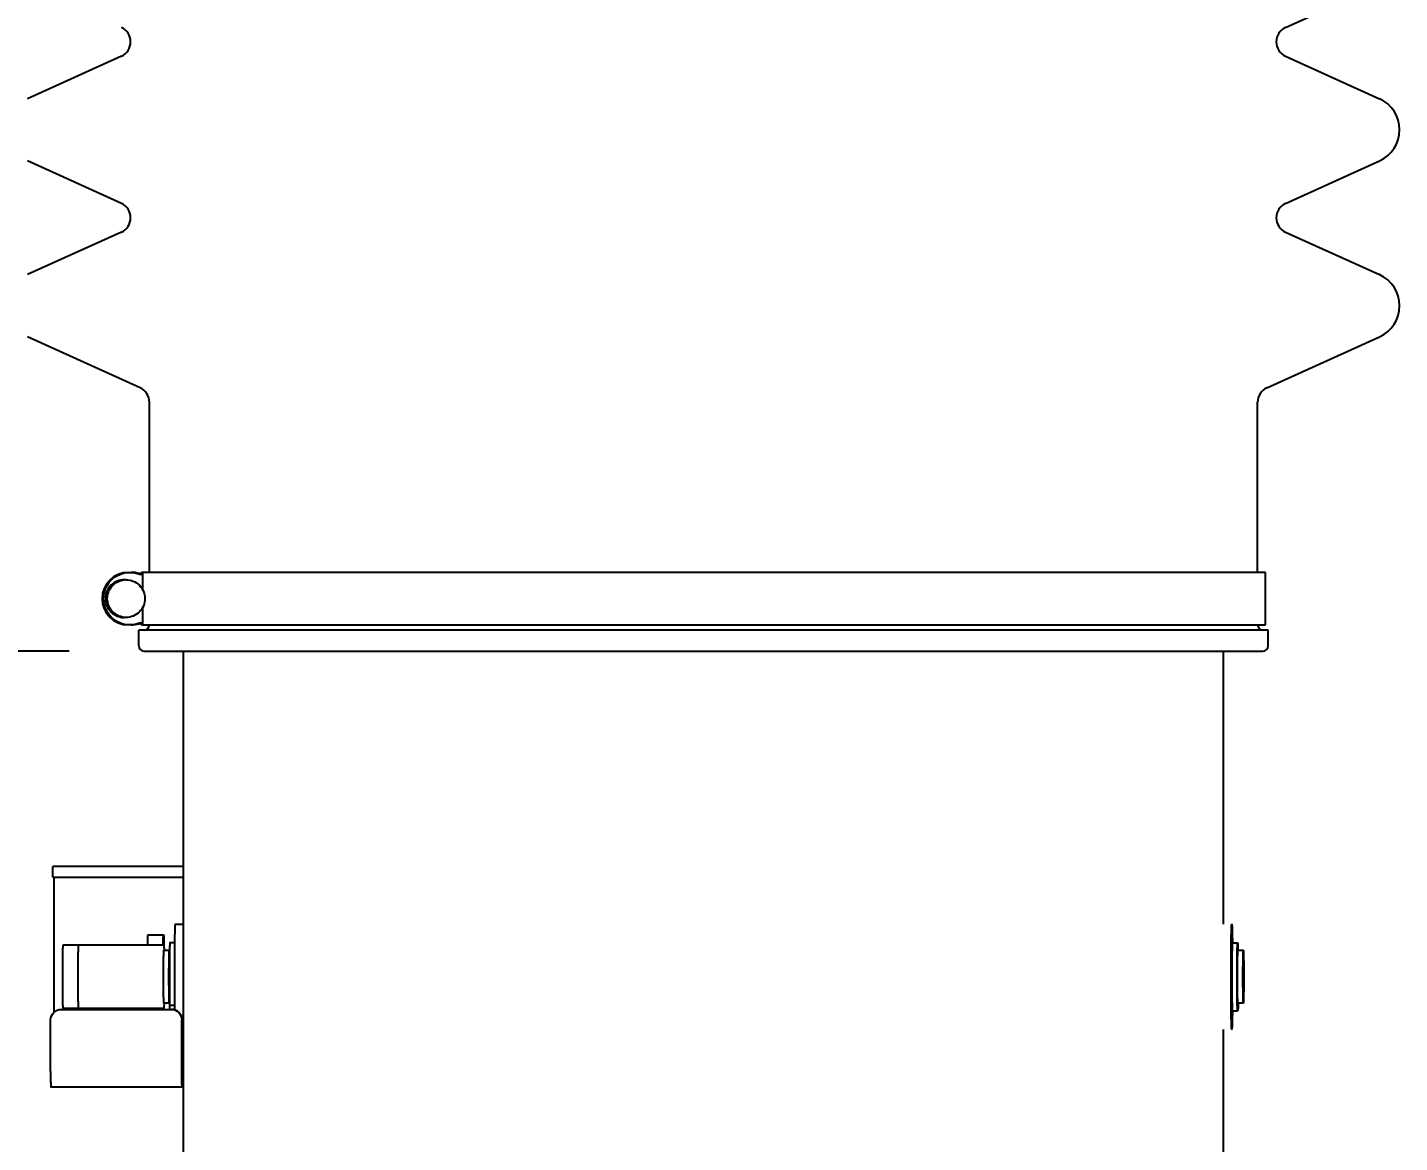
# Model space of a CAD drawing. Header units: millimetres. Extents: x 6781 to 13993, y -7973 to 4183.
# Drawn here: x 7328.3 to 7589.5, y -5812.4 to -5600.2 of the extents above; entities that cross this region are included whole.
import ezdxf

# ---------------------------------------------------------------- set-up
doc = ezdxf.new("R2010")
doc.units = ezdxf.units.MM
doc.header["$LTSCALE"] = 307.34
doc.header["$PDMODE"] = 3
doc.header["$PDSIZE"] = 8
doc.layers.get('0').update_dxf_attribs({"linetype": 'CONTINUOUS'})
doc.layers.get('Defpoints').update_dxf_attribs({"linetype": 'CONTINUOUS'})
doc.styles.get("Standard").update_dxf_attribs({"font": 'calibri.ttf'})
doc.dimstyles.new('DIMSTYLE_1', dxfattribs={"dimtxt": 40, "dimasz": 35, "dimexe": 1.5, "dimexo": 1, "dimgap": 1, "dimtad": 1, "dimdsep": 46, "dimtxsty": 'Standard', "dimblk": '_FILLED', "dimblk1": '_FILLED', "dimblk2": '_FILLED', "dimcen": 0.09, "dimazin": 2, "dimtp": 0.01, "dimtm": 0.01, "dimtfac": 1, "dimtofl": 0, "dimtmove": 0, "dimatfit": 3, "dimldrblk": '_FILLED', "dimfxl": 1, "dimtolj": 1, "dimarcsym": 0})

# ---------------------------------------------------------------- blocks, each defined once
blk = doc.blocks.new('_FILLED')
at = {"color": 0, "linetype": 'ByBlock'}
blk.add_solid([(0, 0), (-1, 0.2143), (-1, -0.2143)], dxfattribs=at)
blk = doc.blocks.new('*D1025')
at = {"color": 0, "linetype": 'Continuous', "lineweight": -2}
for p, q in [((7336.18, -5218.89), (7212.05, -5218.89)), ((7213.55, -5683.89), (7213.55, -5253.89)), ((7336.18, -5718.89), (7212.05, -5718.89))]:
    blk.add_line(p, q, dxfattribs=at)
at = {"layer": 'Defpoints', "color": 0}
for p in [(7213.55, -5218.89), (7337.18, -5218.89), (7337.18, -5718.89)]:
    blk.add_point(p, dxfattribs=at)
at = {"color": 0, "linetype": 'ByBlock', "lineweight": -2, "xscale": 35, "yscale": 35, "zscale": 35}
for p, rotation in [((7213.55, -5218.89), 90), ((7213.55, -5718.89), 270)]:
    blk.add_blockref('_FILLED', p, dxfattribs=dict(at, rotation=rotation))
at = {"color": 0, "insert": (7159.22, -5474.6), "char_height": 40, "attachment_point": 2, "rotation": 90, "line_spacing_factor": 0.9}
blk.add_mtext('\\A1;B', dxfattribs=at)
blk = doc.blocks.new('*D1027')
at = {"color": 0, "linetype": 'Continuous', "lineweight": -2}
for p, q in [((7442.53, -4935.46), (7018.96, -4935.46)), ((7020.46, -6715.39), (7020.46, -4970.46)), ((6892.82, -6750.39), (7021.96, -6750.39))]:
    blk.add_line(p, q, dxfattribs=at)
at = {"layer": 'Defpoints', "color": 0}
for p in [(7020.46, -4935.46), (7443.53, -4935.46), (6891.82, -6750.39)]:
    blk.add_point(p, dxfattribs=at)
at = {"color": 0, "linetype": 'ByBlock', "lineweight": -2, "xscale": 35, "yscale": 35, "zscale": 35}
for p, rotation in [((7020.46, -4935.46), 90.00000000000004), ((7020.46, -6750.39), 270)]:
    blk.add_blockref('_FILLED', p, dxfattribs=dict(at, rotation=rotation))
at = {"color": 0, "insert": (6966.13, -5716.91), "char_height": 40, "attachment_point": 2, "rotation": 90, "line_spacing_factor": 0.9}
blk.add_mtext('\\A1;G', dxfattribs=at)

msp = doc.modelspace()

# ---------------------------------------------------------------- linework, layer by layer
at = {"color": 0, "linetype": 'Continuous'}
for p, q in [((7567.78239, -5600.16186), (7585.66504, -5592.06634)), ((7346.13304, -5605.62785), (7328.25039, -5613.72337)), ((7567.78239, -5605.62785), (7585.66504, -5613.72337)), ((7346.13304, -5633.66186), (7328.25039, -5625.56634)), ((7567.78239, -5633.66186), (7585.66504, -5625.56634)), ((7346.13304, -5639.12785), (7328.25039, -5647.22337)), ((7567.78239, -5639.12785), (7585.66504, -5647.22337)), ((7349.69495, -5668.77435), (7328.25039, -5659.06634)), ((7564.22048, -5668.77435), (7585.66504, -5659.06634)), ((7351.45772, -5703.89485), (7351.45772, -5671.50734)), ((7562.45772, -5703.89485), (7562.45772, -5671.50734)), ((7349.55752, -5704.23535), (7349.73485, -5704.2684)), ((7563.95772, -5703.89485), (7349.95772, -5703.89485)), ((7350.23799, -5707.38904), (7350.23799, -5703.89485)), ((7563.95772, -5713.89485), (7563.95772, -5703.89485)), ((7350.23799, -5713.89485), (7350.23799, -5710.40072)), ((7564.45771, -5714.89485), (7349.45772, -5714.89485)), ((7349.45772, -5717.89485), (7349.45772, -5714.89485)), ((7349.73485, -5713.52131), (7349.55752, -5713.55435)), ((7349.95772, -5713.89485), (7563.95772, -5713.89485)), ((7564.45772, -5717.89485), (7564.45772, -5714.89485)), ((7350.45772, -5718.89485), (7563.45771, -5718.89485)), ((7357.95772, -5816.89485), (7357.95772, -5718.89485)), ((7555.95772, -5770.89485), (7555.95772, -5718.89485)), ((7357.95772, -5759.89485), (7333.09314, -5759.89485)), ((7333.09314, -5761.89485), (7333.09314, -5759.89485)), ((7333.09314, -5761.89485), (7357.95772, -5761.89485)), ((7333.25396, -5762.89485), (7333.25396, -5787.6892)), ((7351.16306, -5772.89485), (7354.16273, -5772.89485)), ((7356.36884, -5770.89485), (7357.95772, -5770.89485)), ((7354.08405, -5774.89485), (7334.9947, -5774.89485)), ((7356.25524, -5774.44485), (7355.36895, -5774.44485)), ((7557.64658, -5774.44485), (7558.64647, -5774.44485)), ((7354.1135, -5777.57398), (7354.11106, -5777.76871)), ((7355.26896, -5775.89485), (7354.16908, -5775.89485)), ((7355.30518, -5776.09485), (7355.26896, -5776.09485)), ((7356.24015, -5775.88373), (7356.23849, -5776.08261)), ((7557.41624, -5776.08258), (7557.41791, -5775.88339)), ((7557.52717, -5776.06851), (7557.5463, -5775.89492)), ((7557.58265, -5776.09485), (7557.54659, -5776.09485)), ((7557.5814, -5776.16289), (7557.57788, -5776.3937)), ((7557.58258, -5776.09104), (7557.5814, -5776.16289)), ((7557.58617, -5775.88515), (7557.58258, -5776.09104)), ((7559.74635, -5775.89485), (7558.64647, -5775.89485)), ((7356.22017, -5780.68374), (7356.22013, -5780.89491)), ((7354.11106, -5784.02099), (7354.11349, -5784.21488)), ((7355.26896, -5785.89485), (7354.16908, -5785.89485)), ((7355.30516, -5785.69485), (7355.26896, -5785.69485)), ((7356.23845, -5785.70236), (7356.24007, -5785.89646)), ((7356.24009, -5785.8958), (7356.24022, -5785.91356)), ((7557.4177, -5785.88216), (7557.41619, -5785.70158)), ((7557.41783, -5785.89671), (7557.4177, -5785.88216)), ((7557.58277, -5785.69485), (7557.54659, -5785.69485)), ((7557.56602, -5785.72119), (7557.54688, -5785.89479)), ((7557.58265, -5785.70285), (7557.58558, -5785.87215)), ((7557.58558, -5785.87215), (7557.58601, -5785.89582)), ((7558.58417, -5785.79869), (7558.58252, -5785.7017)), ((7558.58602, -5785.90265), (7558.58417, -5785.79869)), ((7559.74635, -5785.89485), (7558.64647, -5785.89485)), ((7558.73354, -5786.91153), (7558.70007, -5786.24382)), ((7558.74054, -5785.89485), (7558.73354, -5786.91153)), ((7334.65893, -5787.09485), (7355.6566, -5787.09485)), ((7354.08405, -5786.89485), (7334.9947, -5786.89485)), ((7351.08438, -5786.89485), (7351.08822, -5787.113)), ((7354.08789, -5787.113), (7354.08405, -5786.89485)), ((7356.24495, -5786.38468), (7355.3186, -5786.38468)), ((7355.3186, -5786.38468), (7355.32005, -5787.09485)), ((7557.64658, -5787.34485), (7558.64647, -5787.34485)), ((7558.68062, -5786.91153), (7558.73354, -5786.91153)), ((7332.65915, -5798.89485), (7332.65915, -5789.09485)), ((7357.65638, -5798.89485), (7357.65638, -5789.09485)), ((7357.68612, -5798.89485), (7357.68612, -5789.09485)), ((7357.68612, -5790.89485), (7357.95772, -5790.89485)), ((7555.95772, -5870.83218), (7555.95772, -5790.89485)), ((7357.95772, -5801.89485), (7332.70376, -5801.89485)), ((7357.95772, -5799.89485), (7357.70099, -5799.89485))]:
    msp.add_line(p, q, dxfattribs=at)
for centre, radius, start, end in [((7344.8958, -5602.89485), 3, 294.3563913, 65.6436087), ((7569.01963, -5602.89485), 3, 114.3563913, 245.6436087), ((7582.98436, -5619.64485), 6.5, 294.3563913, 65.6436087), ((7344.8958, -5636.39485), 3, 294.3563913, 65.6436087), ((7569.01963, -5636.39485), 3, 114.3563913, 245.6436087), ((7582.98436, -5653.14485), 6.5, 294.3563913, 65.6436087), ((7348.45772, -5671.50734), 3, 0, 65.6436087), ((7565.45772, -5671.50734), 3, 114.3563913, 180), ((7347.45772, -5708.89485), 5, 90, 270), ((7347.03735, -5708.86076), 3.55344, 90.0119698, 95.770604), ((7348.02235, -5708.90237), 5.00745, 72.9179942, 89.9385755), ((7348.02385, -5708.89166), 4.99678, 71.8345691, 72.8984327), ((7348.02884, -5708.87655), 4.98086, 70.3179623, 71.8348787), ((7349.45481, -5703.7431), 0.5253, 284.6829315, 343.2089618), ((7348.03408, -5708.86178), 4.96519, 69.7615839, 70.3174918), ((7348.02235, -5708.88733), 5.00745, 270.0614245, 287.0820058), ((7348.02385, -5708.89804), 4.99678, 287.1015673, 288.1654309), ((7348.02884, -5708.91316), 4.98086, 288.1651213, 289.6820377), ((7349.45481, -5714.0466), 0.5253, 16.7910382, 75.3170685), ((7350.45772, -5713.89485), 1, 270, 0), ((7563.45772, -5713.89485), 1, 180, 270), ((7350.45772, -5717.89485), 1, 180, 270), ((7563.45772, -5717.89485), 1, 270, 0), ((7542.3123, -5779.99478), 188.21441, 179.3223277, 179.5115239), ((7356.91169, -5776.16656), 1.66504, 170.609165, 177.2342806), ((7563.95994, -5776.42174), 6.44247, 176.8570404, 177.0147463), ((7551.48534, -5776.40276), 6.08985, 3.0094849, 3.2442633), ((7888.4163, -5780.89085), 329.84418, 179.8258463, 180.0006962), ((7848.46319, -5780.75785), 289.89085, 179.637562, 179.8281313), ((7542.40093, -5781.79397), 188.30304, 180.4878688, 180.6776435), ((7353.62623, -5785.62314), 1.66504, 350.609165, 357.2342806), ((7563.60784, -5785.38694), 6.08985, 183.0094849, 183.2442633), ((7551.13324, -5785.36797), 6.44247, 356.8570404, 357.0147463), ((7703.96981, -5783.27734), 146.40725, 180.8278916, 180.9492551), ((7560.2892, -5785.62314), 1.66504, 182.7657194, 189.390835)]:
    msp.add_arc(centre, radius, start, end, dxfattribs=at)
for points, knots in [([(7342.75764, -5708.89485), (7342.75764, -5707.61979), (7343.81833, -5704.96508), (7346.47129, -5703.89523), (7347.74388, -5703.89492)], [0, 0, 0, 0, 0.500484071, 1, 1, 1, 1]), ([(7346.67643, -5705.30738), (7345.76304, -5705.3068), (7343.85852, -5706.0745), (7343.09681, -5707.9797), (7343.09681, -5708.89485)], [0, 0, 0, 0, 0.499518635, 1, 1, 1, 1]), ([(7343.45847, -5708.89485), (7343.45847, -5708.03545), (7344.12243, -5706.25489), (7345.82627, -5705.41149), (7346.68006, -5705.32533)], [0, 0, 0, 0, 0.50037078, 1, 1, 1, 1]), ([(7347.0366, -5705.30732), (7347.94979, -5705.30732), (7349.85338, -5706.07529), (7350.61474, -5707.97997), (7350.61474, -5708.89485)], [0, 0, 0, 0, 0.499536554, 1, 1, 1, 1]), ([(7347.74388, -5713.89479), (7346.47129, -5713.89448), (7343.81833, -5712.82463), (7342.75764, -5710.16991), (7342.75764, -5708.89485)], [0, 0, 0, 0, 0.499515929, 1, 1, 1, 1]), ([(7343.09681, -5708.89485), (7343.09681, -5709.80974), (7343.85817, -5711.71442), (7345.76176, -5712.48238), (7346.67494, -5712.48238)], [0, 0, 0, 0, 0.500463744, 1, 1, 1, 1]), ([(7347.03638, -5712.48234), (7346.12326, -5712.48225), (7344.21974, -5711.71444), (7343.45847, -5709.80975), (7343.45847, -5708.89485)], [0, 0, 0, 0, 0.499513704, 1, 1, 1, 1]), ([(7350.61474, -5708.89485), (7350.61474, -5709.8098), (7349.85337, -5711.71463), (7347.94958, -5712.48243), (7347.03638, -5712.48234)], [0, 0, 0, 0, 0.500475624, 1, 1, 1, 1]), ([(7333.23909, -5761.89485), (7333.24557, -5761.89485), (7333.23668, -5761.93538), (7333.24934, -5761.97733), (7333.246, -5762.07644), (7333.25051, -5762.19591), (7333.25143, -5762.34669), (7333.25361, -5762.58189), (7333.25396, -5762.76728), (7333.25396, -5762.89485)], [0, 0, 0, 0, 0.019433972, 0.076394921, 0.168800039, 0.293133084, 0.444636088, 0.617423468, 1, 1, 1, 1]), ([(7351.16307, -5772.89487), (7351.12896, -5773.05804), (7351.12228, -5773.39436), (7351.10172, -5774.06005), (7351.084, -5774.56111), (7351.08438, -5774.89485)], [0, 0, 0, 0, 0.249780325, 0.499926831, 1, 1, 1, 1]), ([(7354.08405, -5774.89485), (7354.08367, -5774.56111), (7354.10139, -5774.06005), (7354.12195, -5773.39436), (7354.12863, -5773.05804), (7354.16274, -5772.89487)], [0, 0, 0, 0, 0.500073169, 0.750219675, 1, 1, 1, 1]), ([(7354.16274, -5772.89487), (7354.16744, -5772.89488), (7354.17106, -5772.9192), (7354.17786, -5772.95002), (7354.18339, -5773.01585), (7354.19323, -5773.14484), (7354.20364, -5773.37033), (7354.21557, -5773.70748), (7354.22678, -5774.13503), (7354.24198, -5774.86672), (7354.25033, -5775.45568), (7354.25534, -5775.87344)], [0, 0, 0, 0, 0.004733046, 0.017426755, 0.038322456, 0.067415986, 0.149820905, 0.263679357, 0.407571621, 0.579737395, 1, 1, 1, 1]), ([(7356.36884, -5770.89487), (7356.36324, -5770.89485), (7356.35855, -5770.92361), (7356.35051, -5770.96032), (7356.34364, -5771.03847), (7356.33574, -5771.13919), (7356.32819, -5771.27142), (7356.31716, -5771.50272), (7356.30445, -5771.86095), (7356.29057, -5772.36936), (7356.27752, -5772.97855), (7356.26544, -5773.68112), (7356.25853, -5774.17987), (7356.25522, -5774.44349)], [0, 0, 0, 0, 0.004731229, 0.01738867, 0.038221899, 0.067222572, 0.104318799, 0.149405317, 0.26302083, 0.406744341, 0.578885453, 0.777417052, 1, 1, 1, 1]), ([(7557.41791, -5775.88339), (7557.42102, -5775.52159), (7557.42781, -5774.83269), (7557.44037, -5773.85696), (7557.45464, -5773.00134), (7557.46831, -5772.37027), (7557.48028, -5771.93623), (7557.48901, -5771.66724), (7557.49796, -5771.43753), (7557.50699, -5771.24856), (7557.51621, -5771.09984), (7557.52487, -5770.9951), (7557.53337, -5770.93018), (7557.53969, -5770.90403), (7557.54419, -5770.89486), (7557.5466, -5770.89486)], [0, 0, 0, 0, 0.217357942, 0.413883481, 0.586224936, 0.731443893, 0.793091951, 0.847067883, 0.893149329, 0.931136148, 0.960877321, 0.982251806, 0.995206761, 0.998556534, 1, 1, 1, 1]), ([(7557.5466, -5770.89486), (7557.55219, -5770.89488), (7557.55686, -5770.9235), (7557.5649, -5770.96017), (7557.57175, -5771.03802), (7557.57964, -5771.13841), (7557.58717, -5771.27018), (7557.59819, -5771.50068), (7557.61087, -5771.85766), (7557.62474, -5772.36431), (7557.63778, -5772.97141), (7557.64985, -5773.67165), (7557.65675, -5774.16877), (7557.66006, -5774.43154)], [0, 0, 0, 0, 0.00474139, 0.017400467, 0.038239542, 0.067236483, 0.104329973, 0.149412923, 0.263013039, 0.406718985, 0.578848776, 0.777384774, 1, 1, 1, 1]), ([(7334.9947, -5774.89485), (7334.98463, -5774.89485), (7334.98872, -5774.95473), (7334.97161, -5775.02117), (7334.96919, -5775.17512), (7334.9589, -5775.36797), (7334.95212, -5775.62079), (7334.94114, -5776.05346), (7334.93015, -5776.7067), (7334.9194, -5777.60406), (7334.9115, -5778.62817), (7334.90657, -5779.73929), (7334.90548, -5780.50467), (7334.90548, -5780.89485)], [0, 0, 0, 0, 0.00503255, 0.019494452, 0.043375218, 0.07644684, 0.118411239, 0.16885324, 0.293182123, 0.444663304, 0.617479604, 0.804993237, 1, 1, 1, 1]), ([(7337.90514, -5780.89485), (7337.90514, -5780.50467), (7337.90624, -5779.73929), (7337.91116, -5778.62817), (7337.91907, -5777.60406), (7337.92982, -5776.7067), (7337.94081, -5776.05346), (7337.95178, -5775.62079), (7337.95857, -5775.36797), (7337.96886, -5775.17512), (7337.97128, -5775.02117), (7337.98839, -5774.95473), (7337.9843, -5774.89485), (7337.99437, -5774.89485)], [0, 0, 0, 0, 0.195006783, 0.382520433, 0.555336736, 0.706817914, 0.831146788, 0.881588784, 0.923553176, 0.956624792, 0.980505552, 0.994967451, 1, 1, 1, 1]), ([(7355.31998, -5775.34902), (7355.30052, -5776.1261), (7355.28047, -5777.95677), (7355.26897, -5780.84542), (7355.27978, -5783.74681), (7355.29956, -5785.59485), (7355.3186, -5786.38468)], [0, 0, 0, 0, 0.211302156, 0.497638631, 0.785236183, 1, 1, 1, 1]), ([(7355.36895, -5774.44485), (7355.36734, -5774.44485), (7355.3644, -5774.45112), (7355.36019, -5774.46875), (7355.3546, -5774.51279), (7355.34887, -5774.58367), (7355.34279, -5774.68437), (7355.33684, -5774.81226), (7355.32832, -5775.03701), (7355.32323, -5775.21893), (7355.31998, -5775.34902)], [0, 0, 0, 0, 0.005329525, 0.017793697, 0.066064344, 0.145730328, 0.256560363, 0.398080074, 0.569687428, 1, 1, 1, 1]), ([(7356.25522, -5774.44349), (7356.25378, -5774.55781), (7356.24803, -5775.03788), (7356.2433, -5775.51797), (7356.24015, -5775.88373)], [0, 0, 0, 0, 0.238129332, 1, 1, 1, 1]), ([(7557.64658, -5774.44486), (7557.6442, -5774.44487), (7557.64096, -5774.45571), (7557.63759, -5774.47102), (7557.63369, -5774.50168), (7557.62786, -5774.56283), (7557.62111, -5774.66954), (7557.61359, -5774.83019), (7557.60623, -5775.0352), (7557.59908, -5775.28253), (7557.59224, -5775.5706), (7557.58817, -5775.776), (7557.58617, -5775.88515)], [0, 0, 0, 0, 0.004947802, 0.017421864, 0.037843666, 0.066245935, 0.146848742, 0.258736938, 0.401127056, 0.572992668, 0.773100405, 1, 1, 1, 1]), ([(7558.55943, -5778.18505), (7558.5612, -5777.92874), (7558.56842, -5777.04898), (7558.57912, -5776.16922), (7558.59287, -5775.54589)], [0, 0, 0, 0, 0.291338343, 1, 1, 1, 1]), ([(7558.59287, -5775.54589), (7558.59473, -5775.46183), (7558.59847, -5775.30394), (7558.60468, -5775.08287), (7558.61108, -5774.89374), (7558.61763, -5774.73747), (7558.62422, -5774.61525), (7558.63019, -5774.5343), (7558.63521, -5774.48783), (7558.63873, -5774.46475), (7558.64147, -5774.45278), (7558.64457, -5774.44486), (7558.64647, -5774.44486)], [0, 0, 0, 0, 0.22844744, 0.42915177, 0.600866477, 0.74270432, 0.853926022, 0.9339318, 0.962117316, 0.98240446, 0.99485436, 1, 1, 1, 1]), ([(7558.64647, -5774.44486), (7558.64885, -5774.44485), (7558.65211, -5774.45575), (7558.65547, -5774.4711), (7558.65939, -5774.50189), (7558.66523, -5774.56329), (7558.672, -5774.67044), (7558.67952, -5774.83175), (7558.6869, -5775.03762), (7558.69406, -5775.28597), (7558.70091, -5775.57522), (7558.70499, -5775.78145), (7558.70699, -5775.89104)], [0, 0, 0, 0, 0.004933796, 0.017405048, 0.037822362, 0.066218733, 0.146829589, 0.258727275, 0.401125887, 0.573005213, 0.773113154, 1, 1, 1, 1]), ([(7354.10473, -5778.39018), (7354.10305, -5778.58597), (7354.09699, -5779.42085), (7354.09473, -5780.25575), (7354.09473, -5780.89485)], [0, 0, 0, 0, 0.234514555, 1, 1, 1, 1]), ([(7354.16908, -5775.89485), (7354.15943, -5775.89485), (7354.16462, -5775.95277), (7354.14787, -5776.01635), (7354.14649, -5776.16443), (7354.13261, -5776.44413), (7354.12398, -5776.92576), (7354.11662, -5777.33748), (7354.1135, -5777.57398)], [0, 0, 0, 0, 0.017227463, 0.066896266, 0.148861952, 0.262261474, 0.577933172, 1, 1, 1, 1]), ([(7355.19461, -5780.89485), (7355.19461, -5779.89069), (7355.20759, -5778.28804), (7355.21738, -5776.68428), (7355.24859, -5776.08622)], [0, 0, 0, 0, 0.626414971, 1, 1, 1, 1]), ([(7355.26896, -5775.89488), (7355.2851, -5775.89495), (7355.26921, -5775.99503), (7355.28669, -5776.03604), (7355.28916, -5776.08304)], [0, 0, 0, 0, 0.255383132, 1, 1, 1, 1]), ([(7356.23849, -5776.08261), (7356.23553, -5776.44466), (7356.22485, -5777.97835), (7356.22054, -5779.51208), (7356.22017, -5780.68374)], [0, 0, 0, 0, 0.236069291, 1, 1, 1, 1]), ([(7557.40879, -5784.65253), (7557.4045, -5783.94223), (7557.39306, -5781.08559), (7557.39872, -5778.22886), (7557.41624, -5776.08258)], [0, 0, 0, 0, 0.248651907, 1, 1, 1, 1]), ([(7557.47224, -5780.89485), (7557.47224, -5779.89069), (7557.48522, -5778.28804), (7557.49501, -5776.68428), (7557.52622, -5776.08622)], [0, 0, 0, 0, 0.626414971, 1, 1, 1, 1]), ([(7557.54659, -5775.89488), (7557.56064, -5775.89494), (7557.54827, -5775.98154), (7557.56312, -5776.01734), (7557.56544, -5776.05812)], [0, 0, 0, 0, 0.255857797, 1, 1, 1, 1]), ([(7557.55954, -5778.18505), (7557.55766, -5778.45806), (7557.55126, -5779.59879), (7557.54982, -5780.73956), (7557.55125, -5781.6073)], [0, 0, 0, 0, 0.239325246, 1, 1, 1, 1]), ([(7557.57788, -5776.3937), (7557.57592, -5776.52935), (7557.56803, -5777.12645), (7557.56272, -5777.72358), (7557.55954, -5778.18505)], [0, 0, 0, 0, 0.227193238, 1, 1, 1, 1]), ([(7558.55056, -5780.89486), (7558.55056, -5780.66226), (7558.55129, -5779.75899), (7558.55481, -5778.85571), (7558.55943, -5778.18505)], [0, 0, 0, 0, 0.257502732, 1, 1, 1, 1]), ([(7558.62063, -5776.20649), (7558.61468, -5776.355), (7558.59027, -5777.26071), (7558.58297, -5778.16673), (7558.57814, -5778.92408)], [0, 0, 0, 0, 0.164049692, 1, 1, 1, 1]), ([(7558.62627, -5776.08304), (7558.62525, -5776.10235), (7558.62326, -5776.1435), (7558.62151, -5776.18466), (7558.62063, -5776.20649)], [0, 0, 0, 0, 0.469519755, 1, 1, 1, 1]), ([(7558.64647, -5775.89488), (7558.63033, -5775.89495), (7558.64622, -5775.99503), (7558.62874, -5776.03604), (7558.62627, -5776.08304)], [0, 0, 0, 0, 0.255383132, 1, 1, 1, 1]), ([(7559.672, -5780.89485), (7559.672, -5780.257), (7559.67443, -5779.33094), (7559.68371, -5778.15271), (7559.69221, -5777.40412), (7559.70382, -5776.7921), (7559.71245, -5776.37168), (7559.72506, -5776.12839), (7559.72711, -5776.00015), (7559.7414, -5775.94479), (7559.73795, -5775.89485), (7559.74635, -5775.89485)], [0, 0, 0, 0, 0.38254897, 0.555323957, 0.706816123, 0.831140296, 0.923538836, 0.956624964, 0.980497948, 0.994960836, 1, 1, 1, 1]), ([(7559.74635, -5775.89485), (7559.75475, -5775.89485), (7559.7513, -5775.94479), (7559.76559, -5776.00015), (7559.76764, -5776.12838), (7559.78024, -5776.37168), (7559.78888, -5776.7921), (7559.80048, -5777.40412), (7559.80898, -5778.15271), (7559.81826, -5779.33094), (7559.8207, -5780.257), (7559.8207, -5780.89485)], [0, 0, 0, 0, 0.005039156, 0.019502029, 0.043375, 0.076461101, 0.168859598, 0.293183734, 0.444675882, 0.617450881, 1, 1, 1, 1]), ([(7334.90548, -5780.89485), (7334.90548, -5781.28504), (7334.90657, -5782.05041), (7334.9115, -5783.16154), (7334.9194, -5784.18565), (7334.93015, -5785.08301), (7334.94114, -5785.73625), (7334.95212, -5786.16892), (7334.9589, -5786.42173), (7334.96919, -5786.61459), (7334.97161, -5786.76854), (7334.98872, -5786.83497), (7334.98463, -5786.89485), (7334.9947, -5786.89485)], [0, 0, 0, 0, 0.195006783, 0.382520433, 0.555336736, 0.706817914, 0.831146788, 0.881588784, 0.923553176, 0.956624792, 0.980505552, 0.994967451, 1, 1, 1, 1]), ([(7337.99437, -5786.89485), (7337.9843, -5786.89485), (7337.98839, -5786.83497), (7337.97128, -5786.76854), (7337.96886, -5786.61459), (7337.95857, -5786.42173), (7337.95178, -5786.16892), (7337.94081, -5785.73625), (7337.92982, -5785.08301), (7337.91907, -5784.18565), (7337.91116, -5783.16154), (7337.90624, -5782.05041), (7337.90514, -5781.28504), (7337.90514, -5780.89485)], [0, 0, 0, 0, 0.00503255, 0.019494452, 0.043375218, 0.07644684, 0.118411239, 0.16885324, 0.293182123, 0.444663304, 0.617479604, 0.804993237, 1, 1, 1, 1]), ([(7354.09473, -5780.89485), (7354.09473, -5781.11244), (7354.09556, -5781.9466), (7354.09941, -5782.78077), (7354.10471, -5783.39733)], [0, 0, 0, 0, 0.260838704, 1, 1, 1, 1]), ([(7355.24876, -5785.70667), (7355.2173, -5785.10912), (7355.20775, -5783.50428), (7355.19461, -5781.90057), (7355.19461, -5780.89485)], [0, 0, 0, 0, 0.373029082, 1, 1, 1, 1]), ([(7557.47756, -5782.75216), (7557.47667, -5782.60234), (7557.4735, -5781.98324), (7557.47224, -5781.36413), (7557.47224, -5780.89485)], [0, 0, 0, 0, 0.242005546, 1, 1, 1, 1]), ([(7558.58252, -5785.7017), (7558.57696, -5785.36727), (7558.55637, -5783.76507), (7558.55056, -5782.16271), (7558.55056, -5780.89486)], [0, 0, 0, 0, 0.208740997, 1, 1, 1, 1]), ([(7558.57212, -5780.89485), (7558.57212, -5781.39348), (7558.57857, -5782.95581), (7558.57804, -5784.51895), (7558.62058, -5785.58195)], [0, 0, 0, 0, 0.319123738, 1, 1, 1, 1]), ([(7559.74635, -5785.89482), (7559.73794, -5785.89479), (7559.74138, -5785.84493), (7559.72711, -5785.78948), (7559.72506, -5785.6613), (7559.71246, -5785.41798), (7559.70381, -5784.99761), (7559.69221, -5784.38559), (7559.68371, -5783.637), (7559.67443, -5782.45877), (7559.672, -5781.53271), (7559.672, -5780.89485)], [0, 0, 0, 0, 0.005042401, 0.019504897, 0.043379118, 0.076462804, 0.168856723, 0.293176081, 0.444669871, 0.617451375, 1, 1, 1, 1]), ([(7559.8207, -5780.89485), (7559.82136, -5781.72845), (7559.82442, -5782.97981), (7559.78437, -5784.64417), (7559.8059, -5785.48247), (7559.74635, -5785.89482)], [0, 0, 0, 0, 0.500057107, 0.750073994, 1, 1, 1, 1]), ([(7356.22113, -5782.05023), (7356.22168, -5782.36719), (7356.22467, -5783.58457), (7356.23111, -5784.80195), (7356.23845, -5785.70236)], [0, 0, 0, 0, 0.260358393, 1, 1, 1, 1]), ([(7557.52639, -5785.70667), (7557.51879, -5785.56229), (7557.48957, -5784.5776), (7557.48256, -5783.59257), (7557.47756, -5782.75216)], [0, 0, 0, 0, 0.146778758, 1, 1, 1, 1]), ([(7557.55125, -5781.6073), (7557.55183, -5781.95559), (7557.55556, -5783.21744), (7557.56462, -5784.4793), (7557.57784, -5785.39277)], [0, 0, 0, 0, 0.276012853, 1, 1, 1, 1]), ([(7354.11349, -5784.21488), (7354.11661, -5784.4515), (7354.12397, -5784.86342), (7354.1326, -5785.34529), (7354.14649, -5785.62514), (7354.14786, -5785.77329), (7354.16462, -5785.8369), (7354.15942, -5785.89485), (7354.16908, -5785.89485)], [0, 0, 0, 0, 0.422058857, 0.737732555, 0.851134289, 0.933102118, 0.982772312, 1, 1, 1, 1]), ([(7354.25534, -5785.91626), (7354.25406, -5786.02339), (7354.24903, -5786.42109), (7354.24298, -5786.81877), (7354.23765, -5787.10932)], [0, 0, 0, 0, 0.26936176, 1, 1, 1, 1]), ([(7355.26896, -5785.89482), (7355.25282, -5785.89475), (7355.26871, -5785.79468), (7355.25123, -5785.75366), (7355.24876, -5785.70667)], [0, 0, 0, 0, 0.255383132, 1, 1, 1, 1]), ([(7356.24022, -5785.91356), (7356.24118, -5786.02455), (7356.24503, -5786.45165), (7356.24954, -5786.87874), (7356.25336, -5787.19484)], [0, 0, 0, 0, 0.259882002, 1, 1, 1, 1]), ([(7557.41619, -5785.70158), (7557.4155, -5785.61598), (7557.41274, -5785.26629), (7557.41038, -5784.91661), (7557.40879, -5784.65253)], [0, 0, 0, 0, 0.244806193, 1, 1, 1, 1]), ([(7557.54659, -5790.89484), (7557.54417, -5790.89483), (7557.53969, -5790.88563), (7557.53333, -5790.8594), (7557.52485, -5790.79432), (7557.51616, -5790.68933), (7557.50694, -5790.54027), (7557.49791, -5790.35089), (7557.48895, -5790.12069), (7557.48021, -5789.85114), (7557.46823, -5789.41623), (7557.45455, -5788.78394), (7557.44028, -5787.92671), (7557.42772, -5786.94923), (7557.42094, -5786.25912), (7557.41783, -5785.89671)], [0, 0, 0, 0, 0.001447333, 0.004799925, 0.017763427, 0.03914869, 0.068898429, 0.106896849, 0.152985586, 0.206972157, 0.268624938, 0.413851027, 0.586187267, 0.782689222, 1, 1, 1, 1]), ([(7557.54659, -5785.89482), (7557.53254, -5785.89476), (7557.54491, -5785.80816), (7557.53006, -5785.77237), (7557.52775, -5785.73159)], [0, 0, 0, 0, 0.255857797, 1, 1, 1, 1]), ([(7557.5466, -5785.79485), (7557.54874, -5785.79483), (7557.55118, -5785.78459), (7557.55421, -5785.77071), (7557.55735, -5785.7422), (7557.55923, -5785.72107), (7557.56021, -5785.70849)], [0, 0, 0, 0, 0.072891336, 0.261165537, 0.570067026, 1, 1, 1, 1]), ([(7557.58601, -5785.89582), (7557.58801, -5786.00562), (7557.59209, -5786.21225), (7557.59895, -5786.50206), (7557.60611, -5786.7509), (7557.6135, -5786.95718), (7557.62103, -5787.11881), (7557.62781, -5787.22618), (7557.63365, -5787.2877), (7557.63757, -5787.31856), (7557.64094, -5787.33393), (7557.6442, -5787.34485), (7557.64658, -5787.34485)], [0, 0, 0, 0, 0.226874575, 0.42697897, 0.598859655, 0.741262074, 0.85316505, 0.933780122, 0.962178084, 0.98259609, 0.99506757, 1, 1, 1, 1]), ([(7558.64647, -5787.34485), (7558.64409, -5787.34485), (7558.64084, -5787.33399), (7558.63748, -5787.31868), (7558.63357, -5787.28798), (7558.62774, -5787.22675), (7558.62098, -5787.11991), (7558.61346, -5786.95905), (7558.60609, -5786.75375), (7558.59894, -5786.50608), (7558.5921, -5786.21762), (7558.58802, -5786.01195), (7558.58602, -5785.90265)], [0, 0, 0, 0, 0.004936542, 0.017407461, 0.037824881, 0.066219472, 0.146824114, 0.258712999, 0.401106495, 0.572982826, 0.773094586, 1, 1, 1, 1]), ([(7558.62058, -5785.58195), (7558.62144, -5785.60341), (7558.62316, -5785.64393), (7558.6251, -5785.68444), (7558.6261, -5785.70348)], [0, 0, 0, 0, 0.529726734, 1, 1, 1, 1]), ([(7558.70007, -5786.24382), (7558.69862, -5786.30944), (7558.69332, -5786.53514), (7558.68691, -5786.76082), (7558.68067, -5786.92082)], [0, 0, 0, 0, 0.290734475, 1, 1, 1, 1]), ([(7558.71205, -5785.89649), (7558.7125, -5785.9491), (7558.71323, -5786.02373), (7558.71487, -5786.11657), (7558.7158, -5786.17215), (7558.71775, -5786.21495), (7558.71743, -5786.24953), (7558.72152, -5786.26426), (7558.71953, -5786.27794), (7558.72177, -5786.27796)], [0, 0, 0, 0, 0.413421105, 0.585812181, 0.731154238, 0.846955704, 0.931185608, 0.982416385, 1, 1, 1, 1]), ([(7558.72177, -5786.27796), (7558.72686, -5786.24663), (7558.72644, -5786.18272), (7558.73062, -5786.05592), (7558.73076, -5785.96054), (7558.73148, -5785.89701)], [0, 0, 0, 0, 0.249896247, 0.499900894, 1, 1, 1, 1]), ([(7332.65915, -5789.09485), (7332.65915, -5788.58462), (7333.08576, -5787.52162), (7334.14873, -5787.09485), (7334.65893, -5787.09485)], [0, 0, 0, 0, 0.500019547, 1, 1, 1, 1]), ([(7355.6566, -5787.09485), (7356.1668, -5787.09485), (7357.22977, -5787.52162), (7357.65638, -5788.58462), (7357.65638, -5789.09485)], [0, 0, 0, 0, 0.499980453, 1, 1, 1, 1]), ([(7357.68612, -5789.09485), (7357.68612, -5788.58462), (7357.25951, -5787.52162), (7356.19654, -5787.09485), (7355.68635, -5787.09485)], [0, 0, 0, 0, 0.500019547, 1, 1, 1, 1]), ([(7557.6602, -5787.34749), (7557.65689, -5787.61102), (7557.64998, -5788.1096), (7557.6379, -5788.81194), (7557.62485, -5789.4209), (7557.61097, -5789.92914), (7557.59826, -5790.28723), (7557.58723, -5790.51844), (7557.57968, -5790.65062), (7557.57179, -5790.7513), (7557.56492, -5790.82941), (7557.55688, -5790.8661), (7557.55219, -5790.89486), (7557.54659, -5790.89484)], [0, 0, 0, 0, 0.222588396, 0.421123077, 0.593265145, 0.736987526, 0.850600458, 0.895685986, 0.932780581, 0.961780542, 0.982612467, 0.99526897, 1, 1, 1, 1]), ([(7558.68067, -5786.92082), (7558.67828, -5786.98228), (7558.67459, -5787.06813), (7558.66856, -5787.17368), (7558.66438, -5787.23382), (7558.66023, -5787.27975), (7558.65615, -5787.31497), (7558.65239, -5787.33224), (7558.64914, -5787.34484), (7558.64647, -5787.34485)], [0, 0, 0, 0, 0.43240539, 0.603577006, 0.744232737, 0.854113113, 0.933101478, 0.981256563, 1, 1, 1, 1]), ([(7332.65915, -5798.89485), (7332.65915, -5798.9802), (7332.65936, -5799.31571), (7332.66041, -5799.65123), (7332.66173, -5799.90139)], [0, 0, 0, 0, 0.254379068, 1, 1, 1, 1]), ([(7357.65897, -5799.90139), (7357.65854, -5799.81968), (7357.657, -5799.48417), (7357.65638, -5799.14866), (7357.65638, -5798.89485)], [0, 0, 0, 0, 0.243530789, 1, 1, 1, 1]), ([(7357.68612, -5798.89485), (7357.68612, -5799.02242), (7357.68647, -5799.20782), (7357.68866, -5799.44302), (7357.68957, -5799.59379), (7357.69408, -5799.71327), (7357.69075, -5799.81237), (7357.70341, -5799.85433), (7357.69451, -5799.89485), (7357.70099, -5799.89485)], [0, 0, 0, 0, 0.382576384, 0.555363751, 0.706866772, 0.831199855, 0.923605016, 0.980566004, 1, 1, 1, 1]), ([(7332.66173, -5799.90139), (7332.66316, -5800.17051), (7332.66603, -5800.5544), (7332.67229, -5801.03593), (7332.67728, -5801.32727), (7332.68315, -5801.56046), (7332.68792, -5801.7183), (7332.6934, -5801.80889), (7332.69538, -5801.85598), (7332.70038, -5801.87685), (7332.70059, -5801.89485), (7332.70376, -5801.89485)], [0, 0, 0, 0, 0.40472483, 0.577281034, 0.724380254, 0.842570651, 0.929059308, 0.959772624, 0.981860268, 0.995240057, 1, 1, 1, 1]), ([(7357.70099, -5801.89485), (7357.69783, -5801.89485), (7357.69761, -5801.87685), (7357.69261, -5801.85598), (7357.69064, -5801.80889), (7357.68516, -5801.7183), (7357.68039, -5801.56046), (7357.67452, -5801.32727), (7357.66953, -5801.03593), (7357.66326, -5800.5544), (7357.66039, -5800.17051), (7357.65897, -5799.90139)], [0, 0, 0, 0, 0.004759943, 0.018139732, 0.040227377, 0.070940692, 0.157429349, 0.275619746, 0.422718966, 0.59527517, 1, 1, 1, 1])]:
    msp.add_open_spline(points, degree=3, knots=knots, dxfattribs=at)
for points in [[(7347.74388, -5703.89492), (7348.35899, -5703.89477), (7348.9842, -5704.01252), (7349.55752, -5704.23535)], [(7349.73485, -5704.26836), (7349.94372, -5704.26929), (7350.1778, -5704.09487), (7350.23799, -5703.89485)], [(7349.55752, -5713.55435), (7348.9842, -5713.77719), (7348.35899, -5713.89493), (7347.74388, -5713.89479)], [(7350.23799, -5713.89485), (7350.1778, -5713.69484), (7349.94372, -5713.52041), (7349.73485, -5713.52135)], [(7356.22013, -5780.89491), (7356.22014, -5781.28001), (7356.22046, -5781.66512), (7356.22113, -5782.05023)]]:
    msp.add_open_spline(points, degree=3, dxfattribs=at)

# ---------------------------------------------------------------- dimensions: what is measured, and where the dimension line sits
for base, p1, p2, text, picture, middle in [((7020.46197, -4935.45679), (6891.81696, -6750.39485), (7443.53124, -4935.45679), 'G', '*D1027', (7020.46197, -5716.90513)), ((7213.54969, -5218.89485), (7337.18378, -5718.89485), (7337.18378, -5218.89485), 'B', '*D1025', (7213.54969, -5474.60485))]:
    dim = msp.add_linear_dim(base=base, p1=p1, p2=p2, angle=90, text=text, dimstyle='DIMSTYLE_1', dxfattribs=at)
    dim.commit()
    dim.dimension.update_dxf_attribs({"geometry": picture, "text_midpoint": middle, "dimtype": 160})

doc.saveas('drawing.dxf')
